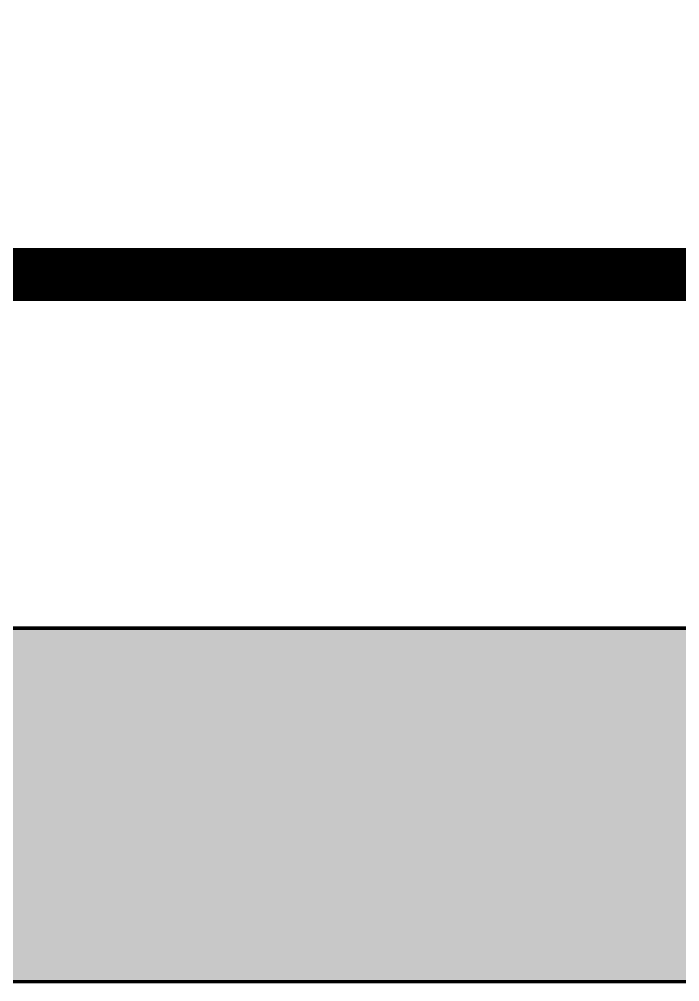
# Model space of a CAD drawing. Header units: millimetres. Extents: x -116965 to 323937, y 291661 to 566926.
# Drawn here: x -46275.6 to -46088.8, y 304837.4 to 305109.5 of the extents above; entities that cross this region are included whole.
import ezdxf

# ---------------------------------------------------------------- set-up
doc = ezdxf.new("R2010")
doc.units = ezdxf.units.MM
doc.layers.get('0').update_dxf_attribs({"lineweight": 18})
doc.layers.add('C00-00-00', color=7, linetype='Continuous')
doc.layers.add('C34-3A-40', color=7, linetype='Continuous', true_color=0x343a40)
doc.layers.add('C62-64-69', color=7, linetype='Continuous', true_color=0x626469)

msp = doc.modelspace()

# ---------------------------------------------------------------- hatches: boundary and pattern name
at = {"layer": 'C34-3A-40'}
h = msp.add_hatch(color=256, dxfattribs=at)
h.dxf.hatch_style = 2
h.paths.add_polyline_path([(-46532.141806, 304937.340052), (-45832.239512, 304937.340052), (-45832.239512, 304837.354008), (-46532.141806, 304837.354008)])
at = {"layer": 'C62-64-69'}
h = msp.add_hatch(color=256, dxfattribs=at)
h.dxf.hatch_style = 2
h.paths.add_polyline_path([(-46276.177537, 304928.341308), (-46244.182006, 304928.341308), (-46244.182006, 304921.342283), (-46276.177537, 304921.342283)])
h = msp.add_hatch(color=256, dxfattribs=at)
h.dxf.hatch_style = 2
h.paths.add_polyline_path([(-46244.182006, 304928.341308), (-46212.186471, 304928.341308), (-46212.186471, 304921.342283), (-46244.182006, 304921.342283)])
h = msp.add_hatch(color=256, dxfattribs=at)
h.dxf.hatch_style = 2
h.paths.add_polyline_path([(-46244.182006, 304928.341308), (-46212.186471, 304928.341308), (-46212.186471, 304921.342283), (-46244.182006, 304921.342283)])
h = msp.add_hatch(color=256, dxfattribs=at)
h.dxf.hatch_style = 2
h.paths.add_polyline_path([(-46212.186471, 304928.341308), (-46180.190937, 304928.341308), (-46180.190937, 304921.342283), (-46212.186471, 304921.342283)])
h = msp.add_hatch(color=256, dxfattribs=at)
h.dxf.hatch_style = 2
h.paths.add_polyline_path([(-46212.186471, 304928.341308), (-46180.190937, 304928.341308), (-46180.190937, 304921.342283), (-46212.186471, 304921.342283)])
h = msp.add_hatch(color=256, dxfattribs=at)
h.dxf.hatch_style = 2
h.paths.add_polyline_path([(-46180.190937, 304928.341308), (-46148.195406, 304928.341308), (-46148.195406, 304921.342283), (-46180.190937, 304921.342283)])
h = msp.add_hatch(color=256, dxfattribs=at)
h.dxf.hatch_style = 2
h.paths.add_polyline_path([(-46180.190937, 304928.341308), (-46148.195406, 304928.341308), (-46148.195406, 304921.342283), (-46180.190937, 304921.342283)])
h = msp.add_hatch(color=256, dxfattribs=at)
h.dxf.hatch_style = 2
h.paths.add_polyline_path([(-46148.195406, 304928.341308), (-46116.199871, 304928.341308), (-46116.199871, 304921.342283), (-46148.195406, 304921.342283)])
h = msp.add_hatch(color=256, dxfattribs=at)
h.dxf.hatch_style = 2
h.paths.add_polyline_path([(-46148.195406, 304928.341308), (-46116.199871, 304928.341308), (-46116.199871, 304921.342283), (-46148.195406, 304921.342283)])
h = msp.add_hatch(color=256, dxfattribs=at)
h.dxf.hatch_style = 2
h.paths.add_polyline_path([(-46116.199871, 304928.341308), (-46084.204337, 304928.341308), (-46084.204337, 304921.342283), (-46116.199871, 304921.342283)])
h = msp.add_hatch(color=256, dxfattribs=at)
h.dxf.hatch_style = 2
h.paths.add_polyline_path([(-46276.177537, 304921.342283), (-46244.182006, 304921.342283), (-46244.182006, 304919.342564), (-46276.177537, 304919.342564)])
h = msp.add_hatch(color=256, dxfattribs=at)
h.dxf.hatch_style = 2
h.paths.add_polyline_path([(-46244.182006, 304921.342283), (-46212.186471, 304921.342283), (-46212.186471, 304919.342564), (-46244.182006, 304919.342564)])
h = msp.add_hatch(color=256, dxfattribs=at)
h.dxf.hatch_style = 2
h.paths.add_polyline_path([(-46244.182006, 304921.342283), (-46212.186471, 304921.342283), (-46212.186471, 304919.342564), (-46244.182006, 304919.342564)])
h = msp.add_hatch(color=256, dxfattribs=at)
h.dxf.hatch_style = 2
h.paths.add_polyline_path([(-46212.186471, 304921.342283), (-46180.190937, 304921.342283), (-46180.190937, 304919.342564), (-46212.186471, 304919.342564)])
h = msp.add_hatch(color=256, dxfattribs=at)
h.dxf.hatch_style = 2
h.paths.add_polyline_path([(-46212.186471, 304921.342283), (-46180.190937, 304921.342283), (-46180.190937, 304919.342564), (-46212.186471, 304919.342564)])
h = msp.add_hatch(color=256, dxfattribs=at)
h.dxf.hatch_style = 2
h.paths.add_polyline_path([(-46180.190937, 304921.342283), (-46148.195406, 304921.342283), (-46148.195406, 304919.342564), (-46180.190937, 304919.342564)])
h = msp.add_hatch(color=256, dxfattribs=at)
h.dxf.hatch_style = 2
h.paths.add_polyline_path([(-46180.190937, 304921.342283), (-46148.195406, 304921.342283), (-46148.195406, 304919.342564), (-46180.190937, 304919.342564)])
h = msp.add_hatch(color=256, dxfattribs=at)
h.dxf.hatch_style = 2
h.paths.add_polyline_path([(-46148.195406, 304921.342283), (-46116.199871, 304921.342283), (-46116.199871, 304919.342564), (-46148.195406, 304919.342564)])
h = msp.add_hatch(color=256, dxfattribs=at)
h.dxf.hatch_style = 2
h.paths.add_polyline_path([(-46148.195406, 304921.342283), (-46116.199871, 304921.342283), (-46116.199871, 304919.342564), (-46148.195406, 304919.342564)])
h = msp.add_hatch(color=256, dxfattribs=at)
h.dxf.hatch_style = 2
h.paths.add_polyline_path([(-46116.199871, 304921.342283), (-46084.204337, 304921.342283), (-46084.204337, 304919.342564), (-46116.199871, 304919.342564)])
h = msp.add_hatch(color=256, dxfattribs=at)
h.dxf.hatch_style = 2
h.paths.add_polyline_path([(-46276.177537, 304919.342564), (-46244.182006, 304919.342564), (-46244.182006, 304912.343539), (-46276.177537, 304912.343539)])
h = msp.add_hatch(color=256, dxfattribs=at)
h.dxf.hatch_style = 2
h.paths.add_polyline_path([(-46244.182006, 304919.342564), (-46212.186471, 304919.342564), (-46212.186471, 304912.343539), (-46244.182006, 304912.343539)])
h = msp.add_hatch(color=256, dxfattribs=at)
h.dxf.hatch_style = 2
h.paths.add_polyline_path([(-46244.182006, 304919.342564), (-46212.186471, 304919.342564), (-46212.186471, 304912.343539), (-46244.182006, 304912.343539)])
h = msp.add_hatch(color=256, dxfattribs=at)
h.dxf.hatch_style = 2
h.paths.add_polyline_path([(-46212.186471, 304919.342564), (-46180.190937, 304919.342564), (-46180.190937, 304912.343539), (-46212.186471, 304912.343539)])
h = msp.add_hatch(color=256, dxfattribs=at)
h.dxf.hatch_style = 2
h.paths.add_polyline_path([(-46212.186471, 304919.342564), (-46180.190937, 304919.342564), (-46180.190937, 304912.343539), (-46212.186471, 304912.343539)])
h = msp.add_hatch(color=256, dxfattribs=at)
h.dxf.hatch_style = 2
h.paths.add_polyline_path([(-46180.190937, 304919.342564), (-46148.195406, 304919.342564), (-46148.195406, 304912.343539), (-46180.190937, 304912.343539)])
h = msp.add_hatch(color=256, dxfattribs=at)
h.dxf.hatch_style = 2
h.paths.add_polyline_path([(-46180.190937, 304919.342564), (-46148.195406, 304919.342564), (-46148.195406, 304912.343539), (-46180.190937, 304912.343539)])
h = msp.add_hatch(color=256, dxfattribs=at)
h.dxf.hatch_style = 2
h.paths.add_polyline_path([(-46148.195406, 304919.342564), (-46116.199871, 304919.342564), (-46116.199871, 304912.343539), (-46148.195406, 304912.343539)])
h = msp.add_hatch(color=256, dxfattribs=at)
h.dxf.hatch_style = 2
h.paths.add_polyline_path([(-46148.195406, 304919.342564), (-46116.199871, 304919.342564), (-46116.199871, 304912.343539), (-46148.195406, 304912.343539)])
h = msp.add_hatch(color=256, dxfattribs=at)
h.dxf.hatch_style = 2
h.paths.add_polyline_path([(-46116.199871, 304919.342564), (-46084.204337, 304919.342564), (-46084.204337, 304912.343539), (-46116.199871, 304912.343539)])
h = msp.add_hatch(color=256, dxfattribs=at)
h.dxf.hatch_style = 2
h.paths.add_polyline_path([(-46276.177537, 304912.343539), (-46244.182006, 304912.343539), (-46244.182006, 304910.34382), (-46276.177537, 304910.34382)])
h = msp.add_hatch(color=256, dxfattribs=at)
h.dxf.hatch_style = 2
h.paths.add_polyline_path([(-46244.182006, 304912.343539), (-46212.186471, 304912.343539), (-46212.186471, 304910.34382), (-46244.182006, 304910.34382)])
h = msp.add_hatch(color=256, dxfattribs=at)
h.dxf.hatch_style = 2
h.paths.add_polyline_path([(-46244.182006, 304912.343539), (-46212.186471, 304912.343539), (-46212.186471, 304910.34382), (-46244.182006, 304910.34382)])
h = msp.add_hatch(color=256, dxfattribs=at)
h.dxf.hatch_style = 2
h.paths.add_polyline_path([(-46212.186471, 304912.343539), (-46180.190937, 304912.343539), (-46180.190937, 304910.34382), (-46212.186471, 304910.34382)])
h = msp.add_hatch(color=256, dxfattribs=at)
h.dxf.hatch_style = 2
h.paths.add_polyline_path([(-46212.186471, 304912.343539), (-46180.190937, 304912.343539), (-46180.190937, 304910.34382), (-46212.186471, 304910.34382)])
h = msp.add_hatch(color=256, dxfattribs=at)
h.dxf.hatch_style = 2
h.paths.add_polyline_path([(-46180.190937, 304912.343539), (-46148.195406, 304912.343539), (-46148.195406, 304910.34382), (-46180.190937, 304910.34382)])
h = msp.add_hatch(color=256, dxfattribs=at)
h.dxf.hatch_style = 2
h.paths.add_polyline_path([(-46180.190937, 304912.343539), (-46148.195406, 304912.343539), (-46148.195406, 304910.34382), (-46180.190937, 304910.34382)])
h = msp.add_hatch(color=256, dxfattribs=at)
h.dxf.hatch_style = 2
h.paths.add_polyline_path([(-46148.195406, 304912.343539), (-46116.199871, 304912.343539), (-46116.199871, 304910.34382), (-46148.195406, 304910.34382)])
h = msp.add_hatch(color=256, dxfattribs=at)
h.dxf.hatch_style = 2
h.paths.add_polyline_path([(-46148.195406, 304912.343539), (-46116.199871, 304912.343539), (-46116.199871, 304910.34382), (-46148.195406, 304910.34382)])
h = msp.add_hatch(color=256, dxfattribs=at)
h.dxf.hatch_style = 2
h.paths.add_polyline_path([(-46116.199871, 304912.343539), (-46084.204337, 304912.343539), (-46084.204337, 304910.34382), (-46116.199871, 304910.34382)])
h = msp.add_hatch(color=256, dxfattribs=at)
h.dxf.hatch_style = 2
h.paths.add_polyline_path([(-46276.177537, 304910.34382), (-46244.182006, 304910.34382), (-46244.182006, 304903.344795), (-46276.177537, 304903.344795)])
h = msp.add_hatch(color=256, dxfattribs=at)
h.dxf.hatch_style = 2
h.paths.add_polyline_path([(-46244.182006, 304910.34382), (-46212.186471, 304910.34382), (-46212.186471, 304903.344795), (-46244.182006, 304903.344795)])
h = msp.add_hatch(color=256, dxfattribs=at)
h.dxf.hatch_style = 2
h.paths.add_polyline_path([(-46244.182006, 304910.34382), (-46212.186471, 304910.34382), (-46212.186471, 304903.344795), (-46244.182006, 304903.344795)])
h = msp.add_hatch(color=256, dxfattribs=at)
h.dxf.hatch_style = 2
h.paths.add_polyline_path([(-46212.186471, 304910.34382), (-46180.190937, 304910.34382), (-46180.190937, 304903.344795), (-46212.186471, 304903.344795)])
h = msp.add_hatch(color=256, dxfattribs=at)
h.dxf.hatch_style = 2
h.paths.add_polyline_path([(-46212.186471, 304910.34382), (-46180.190937, 304910.34382), (-46180.190937, 304903.344795), (-46212.186471, 304903.344795)])
h = msp.add_hatch(color=256, dxfattribs=at)
h.dxf.hatch_style = 2
h.paths.add_polyline_path([(-46180.190937, 304910.34382), (-46148.195406, 304910.34382), (-46148.195406, 304903.344795), (-46180.190937, 304903.344795)])
h = msp.add_hatch(color=256, dxfattribs=at)
h.dxf.hatch_style = 2
h.paths.add_polyline_path([(-46180.190937, 304910.34382), (-46148.195406, 304910.34382), (-46148.195406, 304903.344795), (-46180.190937, 304903.344795)])
h = msp.add_hatch(color=256, dxfattribs=at)
h.dxf.hatch_style = 2
h.paths.add_polyline_path([(-46148.195406, 304910.34382), (-46116.199871, 304910.34382), (-46116.199871, 304903.344795), (-46148.195406, 304903.344795)])
h = msp.add_hatch(color=256, dxfattribs=at)
h.dxf.hatch_style = 2
h.paths.add_polyline_path([(-46148.195406, 304910.34382), (-46116.199871, 304910.34382), (-46116.199871, 304903.344795), (-46148.195406, 304903.344795)])
h = msp.add_hatch(color=256, dxfattribs=at)
h.dxf.hatch_style = 2
h.paths.add_polyline_path([(-46116.199871, 304910.34382), (-46084.204337, 304910.34382), (-46084.204337, 304903.344795), (-46116.199871, 304903.344795)])
h = msp.add_hatch(color=256, dxfattribs=at)
h.dxf.hatch_style = 2
h.paths.add_polyline_path([(-46276.177537, 304903.344795), (-46244.182006, 304903.344795), (-46244.182006, 304901.345077), (-46276.177537, 304901.345077)])
h = msp.add_hatch(color=256, dxfattribs=at)
h.dxf.hatch_style = 2
h.paths.add_polyline_path([(-46276.177537, 304901.345077), (-46244.182006, 304901.345077), (-46244.182006, 304894.346051), (-46276.177537, 304894.346051)])
h = msp.add_hatch(color=256, dxfattribs=at)
h.dxf.hatch_style = 2
h.paths.add_polyline_path([(-46244.182006, 304903.344795), (-46212.186471, 304903.344795), (-46212.186471, 304901.345077), (-46244.182006, 304901.345077)])
h = msp.add_hatch(color=256, dxfattribs=at)
h.dxf.hatch_style = 2
h.paths.add_polyline_path([(-46244.182006, 304903.344795), (-46212.186471, 304903.344795), (-46212.186471, 304901.345077), (-46244.182006, 304901.345077)])
h = msp.add_hatch(color=256, dxfattribs=at)
h.dxf.hatch_style = 2
h.paths.add_polyline_path([(-46244.182006, 304901.345077), (-46212.186471, 304901.345077), (-46212.186471, 304894.346051), (-46244.182006, 304894.346051)])
h = msp.add_hatch(color=256, dxfattribs=at)
h.dxf.hatch_style = 2
h.paths.add_polyline_path([(-46244.182006, 304901.345077), (-46212.186471, 304901.345077), (-46212.186471, 304894.346051), (-46244.182006, 304894.346051)])
h = msp.add_hatch(color=256, dxfattribs=at)
h.dxf.hatch_style = 2
h.paths.add_polyline_path([(-46212.186471, 304903.344795), (-46180.190937, 304903.344795), (-46180.190937, 304901.345077), (-46212.186471, 304901.345077)])
h = msp.add_hatch(color=256, dxfattribs=at)
h.dxf.hatch_style = 2
h.paths.add_polyline_path([(-46212.186471, 304903.344795), (-46180.190937, 304903.344795), (-46180.190937, 304901.345077), (-46212.186471, 304901.345077)])
h = msp.add_hatch(color=256, dxfattribs=at)
h.dxf.hatch_style = 2
h.paths.add_polyline_path([(-46212.186471, 304901.345077), (-46180.190937, 304901.345077), (-46180.190937, 304894.346051), (-46212.186471, 304894.346051)])
h = msp.add_hatch(color=256, dxfattribs=at)
h.dxf.hatch_style = 2
h.paths.add_polyline_path([(-46212.186471, 304901.345077), (-46180.190937, 304901.345077), (-46180.190937, 304894.346051), (-46212.186471, 304894.346051)])
h = msp.add_hatch(color=256, dxfattribs=at)
h.dxf.hatch_style = 2
h.paths.add_polyline_path([(-46180.190937, 304903.344795), (-46148.195406, 304903.344795), (-46148.195406, 304901.345077), (-46180.190937, 304901.345077)])
h = msp.add_hatch(color=256, dxfattribs=at)
h.dxf.hatch_style = 2
h.paths.add_polyline_path([(-46180.190937, 304903.344795), (-46148.195406, 304903.344795), (-46148.195406, 304901.345077), (-46180.190937, 304901.345077)])
h = msp.add_hatch(color=256, dxfattribs=at)
h.dxf.hatch_style = 2
h.paths.add_polyline_path([(-46180.190937, 304901.345077), (-46148.195406, 304901.345077), (-46148.195406, 304894.346051), (-46180.190937, 304894.346051)])
h = msp.add_hatch(color=256, dxfattribs=at)
h.dxf.hatch_style = 2
h.paths.add_polyline_path([(-46180.190937, 304901.345077), (-46148.195406, 304901.345077), (-46148.195406, 304894.346051), (-46180.190937, 304894.346051)])
h = msp.add_hatch(color=256, dxfattribs=at)
h.dxf.hatch_style = 2
h.paths.add_polyline_path([(-46148.195406, 304903.344795), (-46116.199871, 304903.344795), (-46116.199871, 304901.345077), (-46148.195406, 304901.345077)])
h = msp.add_hatch(color=256, dxfattribs=at)
h.dxf.hatch_style = 2
h.paths.add_polyline_path([(-46148.195406, 304903.344795), (-46116.199871, 304903.344795), (-46116.199871, 304901.345077), (-46148.195406, 304901.345077)])
h = msp.add_hatch(color=256, dxfattribs=at)
h.dxf.hatch_style = 2
h.paths.add_polyline_path([(-46148.195406, 304901.345077), (-46116.199871, 304901.345077), (-46116.199871, 304894.346051), (-46148.195406, 304894.346051)])
h = msp.add_hatch(color=256, dxfattribs=at)
h.dxf.hatch_style = 2
h.paths.add_polyline_path([(-46148.195406, 304901.345077), (-46116.199871, 304901.345077), (-46116.199871, 304894.346051), (-46148.195406, 304894.346051)])
h = msp.add_hatch(color=256, dxfattribs=at)
h.dxf.hatch_style = 2
h.paths.add_polyline_path([(-46116.199871, 304903.344795), (-46084.204337, 304903.344795), (-46084.204337, 304901.345077), (-46116.199871, 304901.345077)])
h = msp.add_hatch(color=256, dxfattribs=at)
h.dxf.hatch_style = 2
h.paths.add_polyline_path([(-46116.199871, 304901.345077), (-46084.204337, 304901.345077), (-46084.204337, 304894.346051), (-46116.199871, 304894.346051)])
h = msp.add_hatch(color=256, dxfattribs=at)
h.dxf.hatch_style = 2
h.paths.add_polyline_path([(-46276.177537, 304894.346051), (-46244.182006, 304894.346051), (-46244.182006, 304892.346333), (-46276.177537, 304892.346333)])
h = msp.add_hatch(color=256, dxfattribs=at)
h.dxf.hatch_style = 2
h.paths.add_polyline_path([(-46244.182006, 304894.346051), (-46212.186471, 304894.346051), (-46212.186471, 304892.346333), (-46244.182006, 304892.346333)])
h = msp.add_hatch(color=256, dxfattribs=at)
h.dxf.hatch_style = 2
h.paths.add_polyline_path([(-46244.182006, 304894.346051), (-46212.186471, 304894.346051), (-46212.186471, 304892.346333), (-46244.182006, 304892.346333)])
h = msp.add_hatch(color=256, dxfattribs=at)
h.dxf.hatch_style = 2
h.paths.add_polyline_path([(-46212.186471, 304894.346051), (-46180.190937, 304894.346051), (-46180.190937, 304892.346333), (-46212.186471, 304892.346333)])
h = msp.add_hatch(color=256, dxfattribs=at)
h.dxf.hatch_style = 2
h.paths.add_polyline_path([(-46212.186471, 304894.346051), (-46180.190937, 304894.346051), (-46180.190937, 304892.346333), (-46212.186471, 304892.346333)])
h = msp.add_hatch(color=256, dxfattribs=at)
h.dxf.hatch_style = 2
h.paths.add_polyline_path([(-46180.190937, 304894.346051), (-46148.195406, 304894.346051), (-46148.195406, 304892.346333), (-46180.190937, 304892.346333)])
h = msp.add_hatch(color=256, dxfattribs=at)
h.dxf.hatch_style = 2
h.paths.add_polyline_path([(-46180.190937, 304894.346051), (-46148.195406, 304894.346051), (-46148.195406, 304892.346333), (-46180.190937, 304892.346333)])
h = msp.add_hatch(color=256, dxfattribs=at)
h.dxf.hatch_style = 2
h.paths.add_polyline_path([(-46148.195406, 304894.346051), (-46116.199871, 304894.346051), (-46116.199871, 304892.346333), (-46148.195406, 304892.346333)])
h = msp.add_hatch(color=256, dxfattribs=at)
h.dxf.hatch_style = 2
h.paths.add_polyline_path([(-46148.195406, 304894.346051), (-46116.199871, 304894.346051), (-46116.199871, 304892.346333), (-46148.195406, 304892.346333)])
h = msp.add_hatch(color=256, dxfattribs=at)
h.dxf.hatch_style = 2
h.paths.add_polyline_path([(-46116.199871, 304894.346051), (-46084.204337, 304894.346051), (-46084.204337, 304892.346333), (-46116.199871, 304892.346333)])
h = msp.add_hatch(color=256, dxfattribs=at)
h.dxf.hatch_style = 2
h.paths.add_polyline_path([(-46276.177537, 304892.346333), (-46244.182006, 304892.346333), (-46244.182006, 304885.347308), (-46276.177537, 304885.347308)])
h = msp.add_hatch(color=256, dxfattribs=at)
h.dxf.hatch_style = 2
h.paths.add_polyline_path([(-46244.182006, 304892.346333), (-46212.186471, 304892.346333), (-46212.186471, 304885.347308), (-46244.182006, 304885.347308)])
h = msp.add_hatch(color=256, dxfattribs=at)
h.dxf.hatch_style = 2
h.paths.add_polyline_path([(-46244.182006, 304892.346333), (-46212.186471, 304892.346333), (-46212.186471, 304885.347308), (-46244.182006, 304885.347308)])
h = msp.add_hatch(color=256, dxfattribs=at)
h.dxf.hatch_style = 2
h.paths.add_polyline_path([(-46212.186471, 304892.346333), (-46180.190937, 304892.346333), (-46180.190937, 304885.347308), (-46212.186471, 304885.347308)])
h = msp.add_hatch(color=256, dxfattribs=at)
h.dxf.hatch_style = 2
h.paths.add_polyline_path([(-46212.186471, 304892.346333), (-46180.190937, 304892.346333), (-46180.190937, 304885.347308), (-46212.186471, 304885.347308)])
h = msp.add_hatch(color=256, dxfattribs=at)
h.dxf.hatch_style = 2
h.paths.add_polyline_path([(-46180.190937, 304892.346333), (-46148.195406, 304892.346333), (-46148.195406, 304885.347308), (-46180.190937, 304885.347308)])
h = msp.add_hatch(color=256, dxfattribs=at)
h.dxf.hatch_style = 2
h.paths.add_polyline_path([(-46180.190937, 304892.346333), (-46148.195406, 304892.346333), (-46148.195406, 304885.347308), (-46180.190937, 304885.347308)])
h = msp.add_hatch(color=256, dxfattribs=at)
h.dxf.hatch_style = 2
h.paths.add_polyline_path([(-46148.195406, 304892.346333), (-46116.199871, 304892.346333), (-46116.199871, 304885.347308), (-46148.195406, 304885.347308)])
h = msp.add_hatch(color=256, dxfattribs=at)
h.dxf.hatch_style = 2
h.paths.add_polyline_path([(-46148.195406, 304892.346333), (-46116.199871, 304892.346333), (-46116.199871, 304885.347308), (-46148.195406, 304885.347308)])
h = msp.add_hatch(color=256, dxfattribs=at)
h.dxf.hatch_style = 2
h.paths.add_polyline_path([(-46116.199871, 304892.346333), (-46084.204337, 304892.346333), (-46084.204337, 304885.347308), (-46116.199871, 304885.347308)])
h = msp.add_hatch(color=256, dxfattribs=at)
h.dxf.hatch_style = 2
h.paths.add_polyline_path([(-46276.177537, 304885.347308), (-46244.182006, 304885.347308), (-46244.182006, 304883.347589), (-46276.177537, 304883.347589)])
h = msp.add_hatch(color=256, dxfattribs=at)
h.dxf.hatch_style = 2
h.paths.add_polyline_path([(-46244.182006, 304885.347308), (-46212.186471, 304885.347308), (-46212.186471, 304883.347589), (-46244.182006, 304883.347589)])
h = msp.add_hatch(color=256, dxfattribs=at)
h.dxf.hatch_style = 2
h.paths.add_polyline_path([(-46244.182006, 304885.347308), (-46212.186471, 304885.347308), (-46212.186471, 304883.347589), (-46244.182006, 304883.347589)])
h = msp.add_hatch(color=256, dxfattribs=at)
h.dxf.hatch_style = 2
h.paths.add_polyline_path([(-46212.186471, 304885.347308), (-46180.190937, 304885.347308), (-46180.190937, 304883.347589), (-46212.186471, 304883.347589)])
h = msp.add_hatch(color=256, dxfattribs=at)
h.dxf.hatch_style = 2
h.paths.add_polyline_path([(-46212.186471, 304885.347308), (-46180.190937, 304885.347308), (-46180.190937, 304883.347589), (-46212.186471, 304883.347589)])
h = msp.add_hatch(color=256, dxfattribs=at)
h.dxf.hatch_style = 2
h.paths.add_polyline_path([(-46180.190937, 304885.347308), (-46148.195406, 304885.347308), (-46148.195406, 304883.347589), (-46180.190937, 304883.347589)])
h = msp.add_hatch(color=256, dxfattribs=at)
h.dxf.hatch_style = 2
h.paths.add_polyline_path([(-46180.190937, 304885.347308), (-46148.195406, 304885.347308), (-46148.195406, 304883.347589), (-46180.190937, 304883.347589)])
h = msp.add_hatch(color=256, dxfattribs=at)
h.dxf.hatch_style = 2
h.paths.add_polyline_path([(-46148.195406, 304885.347308), (-46116.199871, 304885.347308), (-46116.199871, 304883.347589), (-46148.195406, 304883.347589)])
h = msp.add_hatch(color=256, dxfattribs=at)
h.dxf.hatch_style = 2
h.paths.add_polyline_path([(-46148.195406, 304885.347308), (-46116.199871, 304885.347308), (-46116.199871, 304883.347589), (-46148.195406, 304883.347589)])
h = msp.add_hatch(color=256, dxfattribs=at)
h.dxf.hatch_style = 2
h.paths.add_polyline_path([(-46116.199871, 304885.347308), (-46084.204337, 304885.347308), (-46084.204337, 304883.347589), (-46116.199871, 304883.347589)])

# ---------------------------------------------------------------- linework, layer by layer
at = {"color": 1, "lineweight": -3, "ltscale": 5, "const_width": 15}
msp.add_lwpolyline([(-48731.862637, 305037.326092), (-44132.448887, 305037.326092)], dxfattribs=at)
at = {"layer": 'C00-00-00', "lineweight": 211}
for points in [[(-46532.141806, 307037.046927), (-45832.239512, 307037.046927), (-45832.239512, 304837.354008), (-46532.141806, 304837.354008)], [(-46532.141806, 304937.340052), (-45832.239512, 304937.340052), (-45832.239512, 304837.354008), (-46532.141806, 304837.354008)]]:
    msp.add_lwpolyline(points, close=True, dxfattribs=at)
at = {"layer": 'C00-00-00', "lineweight": 100}
msp.add_lwpolyline([(-46532.141806, 305137.312133), (-45832.239512, 305137.312133), (-45832.239512, 304937.340052), (-46532.141806, 304937.340052)], close=True, dxfattribs=at)

doc.saveas('drawing.dxf')
